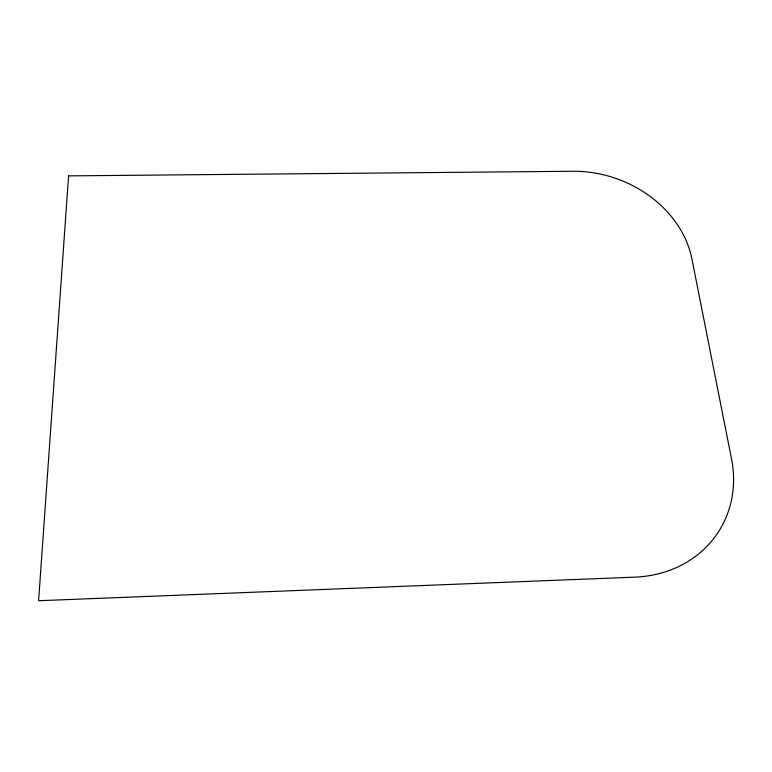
<?xml version="1.0" encoding="UTF-8"?>
<svg xmlns="http://www.w3.org/2000/svg" width="772" height="772" viewBox="0 0 772 772"><rect width="100%" height="100%" fill="white"/><g stroke="black" fill="none" stroke-linecap="round" stroke-linejoin="round"><path stroke-width="1.16" d="M68.583 175.881L38.6 600.732L634.902 577.138A120.142 105.889 31.3 0 0 731.547 459.031L691.934 258.996A109.161 90.922 19.4 0 0 572.834 171.268L68.583 175.881"/></g></svg>
